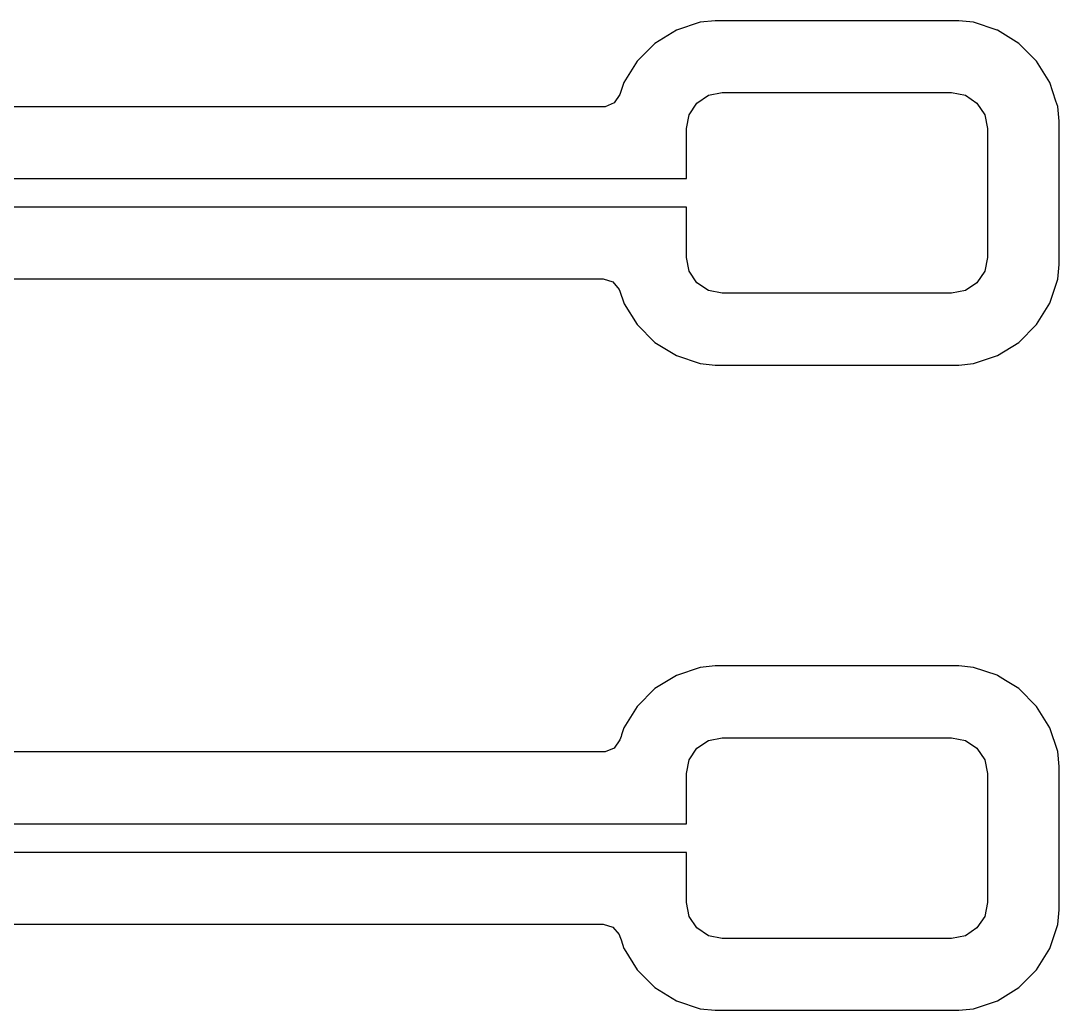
# Model space of a CAD drawing. Header units: inches. Extents: x 6.57 to 9.79, y -8.72 to -3.17.
# Drawn here: x 7.6335 to 7.9186, y -6.8863 to -6.6146 of the extents above; entities that cross this region are included whole.
import ezdxf

# ---------------------------------------------------------------- set-up
doc = ezdxf.new("R2010")
doc.units = ezdxf.units.IN
doc.header["$MEASUREMENT"] = 0
doc.layers.add('B.Cu', color=153, linetype='CONTINUOUS', true_color=0x4d7fc4)

msp = doc.modelspace()

# ---------------------------------------------------------------- linework, layer by layer
at = {"layer": 'B.Cu', "linetype": 'CONTINUOUS'}
for p, q in [((7.8241, -6.61457), (7.82005, -6.61498)), ((7.89103, -6.61457), (7.8241, -6.61457)), ((7.8241, -6.61457), (7.8241, -6.61457)), ((7.89508, -6.61498), (7.89103, -6.61457)), ((7.8135, -6.61715), (7.80762, -6.62078)), ((7.82005, -6.61498), (7.8135, -6.61715)), ((7.8135, -6.61715), (7.8135, -6.61715)), ((7.82005, -6.61498), (7.82005, -6.61498)), ((7.90158, -6.61713), (7.89508, -6.61498)), ((7.89508, -6.61498), (7.89508, -6.61498)), ((7.90163, -6.61715), (7.90158, -6.61713)), ((7.90386, -6.61853), (7.90163, -6.61715)), ((7.90163, -6.61715), (7.90163, -6.61715)), ((7.90751, -6.62078), (7.90386, -6.61853)), ((7.80762, -6.62078), (7.80273, -6.62566)), ((7.9124, -6.62566), (7.90751, -6.62078)), ((7.80273, -6.62566), (7.79911, -6.63154)), ((7.91602, -6.63154), (7.9124, -6.62566)), ((7.79911, -6.63154), (7.79801, -6.63484)), ((7.79911, -6.63154), (7.79911, -6.63154)), ((7.9177, -6.63661), (7.91602, -6.63154)), ((7.8223, -6.63502), (7.82607, -6.63427)), ((7.82607, -6.63427), (7.88906, -6.63427)), ((7.88906, -6.63427), (7.89283, -6.63502)), ((7.79645, -6.6371), (7.79391, -6.63816)), ((7.79801, -6.63484), (7.79645, -6.6371)), ((7.81698, -6.64035), (7.81911, -6.63715)), ((7.81911, -6.63715), (7.8223, -6.63502)), ((7.89283, -6.63502), (7.89602, -6.63715)), ((7.89602, -6.63715), (7.89816, -6.64035)), ((7.9182, -6.6381), (7.9177, -6.63661)), ((7.79338, -6.63819), (7.56816, -6.63819)), ((7.79391, -6.63816), (7.79338, -6.63819)), ((7.91851, -6.64114), (7.9182, -6.6381)), ((7.9182, -6.6381), (7.9182, -6.6381)), ((7.81623, -6.64411), (7.81698, -6.64035)), ((7.89816, -6.64035), (7.8989, -6.64411)), ((7.91861, -6.64214), (7.91851, -6.64114)), ((7.91861, -6.68152), (7.91861, -6.64214)), ((7.81623, -6.65789), (7.81623, -6.64411)), ((7.8989, -6.64411), (7.8989, -6.67955)), ((7.54064, -6.65789), (7.81623, -6.65789)), ((7.81623, -6.66577), (7.54064, -6.66577)), ((7.81623, -6.67955), (7.81623, -6.66577)), ((7.81698, -6.68331), (7.81623, -6.67955)), ((7.8989, -6.67955), (7.89816, -6.68331)), ((7.9182, -6.68556), (7.91861, -6.68152)), ((7.56348, -6.68547), (7.79338, -6.68547)), ((7.79338, -6.68547), (7.79602, -6.68625)), ((7.81911, -6.68651), (7.81698, -6.68331)), ((7.89816, -6.68331), (7.89602, -6.68651)), ((7.91602, -6.69212), (7.9182, -6.68556)), ((7.79602, -6.68625), (7.79782, -6.68833)), ((7.79782, -6.68833), (7.79801, -6.68882)), ((7.8223, -6.68864), (7.81911, -6.68651)), ((7.82607, -6.68939), (7.8223, -6.68864)), ((7.89283, -6.68864), (7.88906, -6.68939)), ((7.89602, -6.68651), (7.89283, -6.68864)), ((7.79801, -6.68882), (7.79908, -6.69203)), ((7.88906, -6.68939), (7.82607, -6.68939)), ((7.79908, -6.69203), (7.79911, -6.69212)), ((7.79911, -6.69212), (7.79911, -6.69212)), ((7.79911, -6.69212), (7.79919, -6.69225)), ((7.79919, -6.69225), (7.80273, -6.698)), ((7.9124, -6.698), (7.91602, -6.69212)), ((7.80273, -6.698), (7.80762, -6.70288)), ((7.90751, -6.70288), (7.9124, -6.698)), ((7.80762, -6.70288), (7.8135, -6.70651)), ((7.90163, -6.70651), (7.90751, -6.70288)), ((7.8135, -6.70651), (7.82005, -6.70868)), ((7.82005, -6.70868), (7.8241, -6.70909)), ((7.89103, -6.70909), (7.89508, -6.70868)), ((7.89508, -6.70868), (7.90163, -6.70651)), ((7.8241, -6.70909), (7.89103, -6.70909)), ((7.82005, -6.79215), (7.8135, -6.79432)), ((7.8241, -6.79173), (7.82005, -6.79215)), ((7.82005, -6.79215), (7.82005, -6.79215)), ((7.89103, -6.79173), (7.8241, -6.79173)), ((7.8241, -6.79173), (7.8241, -6.79173)), ((7.89508, -6.79215), (7.89103, -6.79173)), ((7.90158, -6.7943), (7.89508, -6.79215)), ((7.89508, -6.79215), (7.89508, -6.79215)), ((7.8135, -6.79432), (7.80762, -6.79794)), ((7.8135, -6.79432), (7.8135, -6.79432)), ((7.90163, -6.79432), (7.90158, -6.7943)), ((7.90386, -6.79569), (7.90163, -6.79432)), ((7.90163, -6.79432), (7.90163, -6.79432)), ((7.90751, -6.79794), (7.90386, -6.79569)), ((7.80762, -6.79794), (7.80273, -6.80283)), ((7.9124, -6.80283), (7.90751, -6.79794)), ((7.80273, -6.80283), (7.79911, -6.80871)), ((7.91602, -6.80871), (7.9124, -6.80283)), ((7.79831, -6.81111), (7.79801, -6.81201)), ((7.79846, -6.81067), (7.79831, -6.81111)), ((7.79911, -6.80871), (7.79846, -6.81067)), ((7.79911, -6.80871), (7.79911, -6.80871)), ((7.9182, -6.81526), (7.91602, -6.80871)), ((7.79801, -6.81201), (7.79645, -6.81427)), ((7.81911, -6.81432), (7.8223, -6.81219)), ((7.8223, -6.81219), (7.82607, -6.81144)), ((7.82607, -6.81144), (7.88906, -6.81144)), ((7.88906, -6.81144), (7.89283, -6.81219)), ((7.89283, -6.81219), (7.89602, -6.81432)), ((7.79338, -6.81535), (7.56348, -6.81535)), ((7.79391, -6.81533), (7.79338, -6.81535)), ((7.79645, -6.81427), (7.79391, -6.81533)), ((7.81698, -6.81751), (7.81911, -6.81432)), ((7.89602, -6.81432), (7.89816, -6.81751)), ((7.91861, -6.81931), (7.9182, -6.81526)), ((7.81623, -6.82128), (7.81698, -6.81751)), ((7.89816, -6.81751), (7.8989, -6.82128)), ((7.91861, -6.85868), (7.91861, -6.81931)), ((7.81623, -6.83506), (7.81623, -6.82128)), ((7.8989, -6.82128), (7.8989, -6.85671)), ((7.54064, -6.83506), (7.81623, -6.83506)), ((7.81623, -6.84293), (7.54064, -6.84293)), ((7.81623, -6.85671), (7.81623, -6.84293)), ((7.81698, -6.86048), (7.81623, -6.85671)), ((7.8989, -6.85671), (7.89816, -6.86048)), ((7.9182, -6.86273), (7.91861, -6.85868)), ((7.56348, -6.86264), (7.79338, -6.86264)), ((7.79338, -6.86264), (7.79602, -6.86341)), ((7.81911, -6.86367), (7.81698, -6.86048)), ((7.89816, -6.86048), (7.89602, -6.86367)), ((7.79602, -6.86341), (7.79782, -6.86549)), ((7.79782, -6.86549), (7.79801, -6.86598)), ((7.8223, -6.86581), (7.81911, -6.86367)), ((7.89602, -6.86367), (7.89283, -6.86581)), ((7.91602, -6.86928), (7.9182, -6.86273)), ((7.79801, -6.86598), (7.79831, -6.86689)), ((7.79831, -6.86689), (7.79911, -6.86928)), ((7.82607, -6.86655), (7.8223, -6.86581)), ((7.88906, -6.86655), (7.82607, -6.86655)), ((7.89283, -6.86581), (7.88906, -6.86655)), ((7.79911, -6.86928), (7.79911, -6.86928)), ((7.79911, -6.86928), (7.79919, -6.86942)), ((7.79919, -6.86942), (7.80273, -6.87516)), ((7.9124, -6.87516), (7.91602, -6.86928)), ((7.80273, -6.87516), (7.80762, -6.88005)), ((7.90751, -6.88005), (7.9124, -6.87516)), ((7.80762, -6.88005), (7.8135, -6.88367)), ((7.90163, -6.88367), (7.90751, -6.88005)), ((7.8135, -6.88367), (7.82005, -6.88585)), ((7.89508, -6.88585), (7.90163, -6.88367)), ((7.82005, -6.88585), (7.8241, -6.88626)), ((7.8241, -6.88626), (7.89103, -6.88626)), ((7.89103, -6.88626), (7.89508, -6.88585))]:
    msp.add_line(p, q, dxfattribs=at)

doc.saveas('drawing.dxf')
